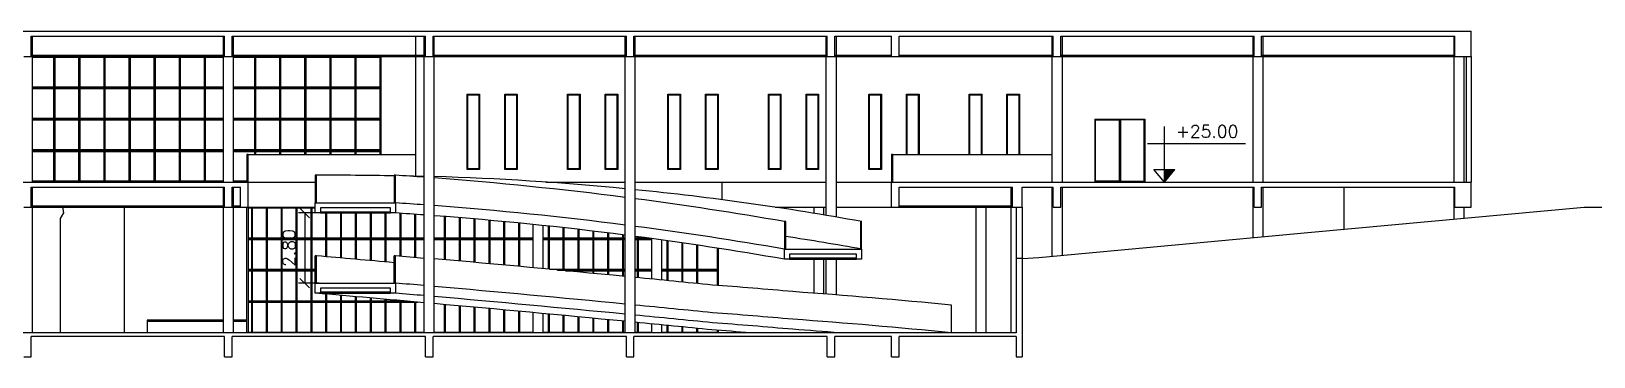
# Model space of a CAD drawing. Header units: millimetres. Extents: x 55520 to 96084, y -58491 to -49645.
# Drawn here: x 58649 to 58711.2, y -57350 to -57337 of the extents above; entities that cross this region are included whole.
import ezdxf
from ezdxf.enums import TextEntityAlignment as Align

# ---------------------------------------------------------------- set-up
doc = ezdxf.new("R2010")
doc.units = ezdxf.units.MM
doc.header["$PDMODE"] = 35
for name, color, linetype in [('05_Mobiliário', 1, 'Continuous'), ('Alvenaria Corte', 30, 'Continuous'), ('Alvenaria Vista', 40, 'Continuous'), ('ARQ-COTAS', 1, 'Continuous'), ('ARQ-SÍMBOLOS', 2, 'Continuous'), ('ARQ-TEXTO2', 2, 'Continuous'), ('Cinza', 9, 'Continuous'), ('Esquadrias', 241, 'Continuous'), ('Linha Fina', 100, 'Continuous'), ('Pilares', 181, 'Continuous')]:
    doc.layers.add(name, color=color, linetype=linetype)
doc.styles.add('ROMANS', font='romans.shx')
doc.styles.add('Romans_Anot', font='romans.shx')
doc.dimstyles.new('Escala 1-250', dxfattribs={"dimscale": 2.5, "dimtxt": 0.2, "dimasz": 0.15, "dimexe": 0.1, "dimexo": 0.2, "dimgap": 0.15, "dimtad": 1, "dimzin": 4, "dimdsep": 46, "dimtxsty": 'Romans_Anot', "dimblk": 'OBLIQUE', "dimcen": 0.25, "dimclrd": 256, "dimclre": 256, "dimclrt": 2, "dimadec": 0, "dimazin": 0, "dimtfac": 1, "dimtix": 1, "dimtmove": 2, "dimatfit": 3, "dimfxl": 1, "dimtfillclr": 256, "dimlwd": -1, "dimlwe": -1, "dimarcsym": 0})

# ---------------------------------------------------------------- blocks, each defined once
blk = doc.blocks.new('_Oblique')
at = {"color": 0, "linetype": 'ByBlock', "lineweight": -2}
blk.add_line((-0.5, -0.5), (0.5, 0.5), dxfattribs=at)
blk = doc.blocks.new('*D220')
at = {"layer": 'ARQ-COTAS', "transparency": 16777216}
for p, q in [((58660.483, -57344.241), (58659.662, -57344.241)), ((58659.912, -57344.241), (58659.912, -57347.031)), ((58660.483, -57347.031), (58659.662, -57347.031))]:
    blk.add_line(p, q, dxfattribs=at)
at = {"layer": 'Defpoints', "color": 0, "transparency": 16777216}
for p in [(58660.983, -57344.241), (58659.912, -57347.031), (58660.983, -57347.031)]:
    blk.add_point(p, dxfattribs=at)
at = {"layer": 'ARQ-COTAS', "transparency": 16777216, "xscale": 0.375, "yscale": 0.375, "zscale": 0.375}
for p, rotation in [((58659.912, -57344.241), 90), ((58659.912, -57347.031), 270)]:
    blk.add_blockref('_Oblique', p, dxfattribs=dict(at, rotation=rotation))
at = {"layer": 'ARQ-COTAS', "color": 2, "transparency": 16777216, "insert": (58659.287, -57345.636), "char_height": 0.5, "attachment_point": 5, "rotation": 90, "style": 'Romans_Anot'}
blk.add_mtext('2.80', dxfattribs=at)
blk = doc.blocks.new('Nível_Fachada')
at = {"layer": 'ARQ-SÍMBOLOS'}
h = blk.add_hatch(color=1, dxfattribs=at)
h.dxf.hatch_style = 1
h.paths.add_polyline_path([(0.167, 0.202), (0, 0.202), (0, 0)])
at = {"layer": 'ARQ-SÍMBOLOS', "color": 1}
for p, q in [((0, 0), (0, 0.884)), ((-0.271, 0.613), (1.29, 0.613)), ((-0.167, 0.202), (0.167, 0.202)), ((0, 0), (-0.167, 0.202)), ((0, 0), (0.167, 0.202))]:
    blk.add_line(p, q, dxfattribs=at)
at = {"layer": 'ARQ-TEXTO2', "style": 'ROMANS'}
blk.add_attdef('NIVEL-ACABADO', text='', height=0.2, dxfattribs=at).set_placement((0.182, 0.647), align=Align.BOTTOM_LEFT)

msp = doc.modelspace()

# ---------------------------------------------------------------- linework, layer by layer
at = {"layer": '05_Mobiliário'}
msp.add_line((58685.665, -57349.011), (58685.665, -57347.911), dxfattribs=at)
for centre, radius, start, end in [((58660.716, -57491.731), 148.991, 88.93879, 90.12721), ((58654.296, -57486.6), 144.154, 85.87256, 86.3294), ((58660.716, -57491.731), 148.991, 88.47846, 88.69809), ((58661.531, -57458.171), 115.435, 84.46151, 88.24208), ((58654.296, -57486.6), 144.154, 82.67651, 85.71315), ((58661.531, -57458.171), 115.435, 79.73906, 84.26201), ((58654.296, -57486.6), 144.154, 80.12508, 82.51619), ((58585.818, -58212.052), 869.307, 84.874801, 85.079259), ((58588.958, -58212.052), 869.307, 85.003395, 85.079259), ((58588.958, -58212.034), 869.307, 84.473884, 84.97693), ((58588.958, -58212.034), 869.307, 84.243363, 84.447397), ((58661.737, -57544.69), 198.104, 84.89712, 85.82713), ((58663.876, -57565.324), 218.502, 84.27688, 85.93704)]:
    msp.add_arc(centre, radius, start, end, dxfattribs=at)
at = {"layer": 'Alvenaria Corte'}
for p, q in [((58706.172, -57338.011), (58706.172, -57343.011)), ((58706.372, -57338.011), (58706.372, -57343.011)), ((58688.241, -57344.011), (58688.241, -57346.059)), ((58688.488, -57344.011), (58688.488, -57346.059))]:
    msp.add_line(p, q, dxfattribs=at)
at = {"layer": 'Alvenaria Vista'}
for p, q in [((58649.072, -57337.961), (58649.072, -57337.211)), ((58656.672, -57337.961), (58656.672, -57337.211)), ((58657.072, -57337.961), (58657.072, -57337.211)), ((58664.672, -57337.961), (58664.672, -57337.211)), ((58665.072, -57337.961), (58665.072, -57337.211)), ((58672.672, -57337.961), (58672.672, -57337.211)), ((58673.072, -57337.961), (58673.072, -57337.211)), ((58689.672, -57337.211), (58689.672, -57337.961)), ((58690.072, -57337.211), (58690.072, -57337.961)), ((58697.672, -57337.211), (58697.672, -57337.961)), ((58698.072, -57337.211), (58698.072, -57337.961)), ((58705.672, -57337.211), (58705.672, -57337.961)), ((58649.072, -57343.011), (58649.072, -57338.011)), ((58656.672, -57343.011), (58656.672, -57338.011)), ((58657.072, -57343.011), (58657.072, -57338.011)), ((58664.672, -57349.011), (58664.672, -57338.011)), ((58665.072, -57349.011), (58665.072, -57338.011)), ((58672.672, -57349.011), (58672.672, -57338.011)), ((58673.072, -57349.011), (58673.072, -57338.011)), ((58689.672, -57338.011), (58689.672, -57343.011)), ((58690.072, -57338.011), (58690.072, -57343.011)), ((58697.672, -57338.011), (58697.672, -57343.011)), ((58698.072, -57338.011), (58698.072, -57343.011)), ((58705.672, -57338.011), (58705.672, -57343.011)), ((58706.072, -57338.011), (58706.072, -57343.011)), ((58649.072, -57343.961), (58649.072, -57343.211)), ((58656.672, -57343.961), (58656.672, -57343.211)), ((58657.072, -57343.961), (58657.072, -57343.211)), ((58688.052, -57343.961), (58688.052, -57343.211)), ((58689.672, -57343.211), (58689.672, -57345.963)), ((58690.072, -57343.211), (58690.072, -57345.927)), ((58697.672, -57343.211), (58697.672, -57345.227)), ((58698.072, -57343.211), (58698.072, -57345.19)), ((58701.292, -57343.211), (58701.292, -57344.893)), ((58705.672, -57343.211), (58705.672, -57344.49)), ((58649.072, -57349.011), (58649.072, -57344.011)), ((58656.672, -57349.011), (58656.672, -57344.011)), ((58657.072, -57349.011), (58657.072, -57344.011)), ((58688.052, -57349.011), (58688.052, -57344.011)), ((58706.072, -57344.011), (58706.072, -57344.453))]:
    msp.add_line(p, q, dxfattribs=at)
at = {"layer": 'Alvenaria Vista', "color": 1}
for p, q in [((58664.333, -57337.961), (58664.333, -57337.211)), ((58680.672, -57337.211), (58680.672, -57337.961)), ((58681.072, -57337.211), (58681.072, -57337.961)), ((58662.938, -57338.011), (58662.938, -57341.911)), ((58664.333, -57342.785), (58664.333, -57338.011)), ((58680.672, -57338.011), (58680.672, -57344.333)), ((58681.072, -57338.011), (58681.072, -57344.401)), ((58691.377, -57340.511), (58691.377, -57343.011)), ((58691.377, -57340.511), (58693.377, -57340.511)), ((58693.377, -57340.511), (58693.377, -57343.011)), ((58657.655, -57341.911), (58664.333, -57341.911)), ((58683.332, -57341.911), (58689.672, -57341.911)), ((58657.655, -57343.011), (58660.335, -57343.011)), ((58669.511, -57343.011), (58672.672, -57343.011)), ((58673.072, -57343.011), (58680.672, -57343.011)), ((58676.524, -57343.011), (58676.524, -57343.693)), ((58681.072, -57343.011), (58683.282, -57343.011)), ((58652.742, -57349.011), (58652.742, -57344.011)), ((58657.655, -57344.011), (58660.335, -57344.011)), ((58678.648, -57344.011), (58680.672, -57344.011)), ((58681.072, -57344.011), (58683.282, -57344.011)), ((58680.672, -57346.081), (58680.672, -57347.469)), ((58681.072, -57346.081), (58681.072, -57347.5)), ((58653.639, -57348.511), (58653.639, -57349.011)), ((58656.672, -57348.511), (58653.639, -57348.511)), ((58657.593, -57348.511), (58657.072, -57348.511)), ((58656.672, -57348.561), (58653.639, -57348.561)), ((58657.593, -57348.561), (58657.072, -57348.561))]:
    msp.add_line(p, q, dxfattribs=at)
msp.add_lwpolyline([(58650.182, -57349.011), (58650.182, -57344.458), (58650.322, -57344.239), (58650.283, -57344.011)], dxfattribs=at)
at = {"layer": 'Alvenaria Vista'}
for centre, radius, start, end in [((58654.296, -57487.7), 144.154, 85.87256, 86.3294), ((58654.296, -57487.7), 144.154, 82.67651, 85.71315), ((58654.296, -57488.1), 144.154, 85.87256, 86.3294), ((58654.296, -57488.1), 144.154, 82.67651, 85.71315), ((58654.296, -57487.7), 144.154, 80.12508, 82.51619), ((58654.296, -57488.1), 144.154, 80.12508, 82.51619), ((58661.531, -57459.271), 115.435, 79.73906, 81.26136), ((58588.958, -58213.134), 869.307, 85.003395, 85.079259), ((58588.958, -58213.134), 869.307, 84.473884, 84.97693), ((58585.768, -58213.534), 869.307, 84.792295, 85.079259), ((58588.958, -58213.534), 869.307, 85.003395, 85.079259), ((58588.958, -58213.534), 869.307, 84.473884, 84.97693), ((58588.932, -58213.816), 869.307, 84.47218, 84.975227), ((58588.958, -58213.134), 869.307, 84.243363, 84.447397), ((58588.958, -58213.534), 869.307, 84.243363, 84.447397), ((58661.737, -57545.79), 198.104, 84.89712, 85.82713), ((58663.876, -57566.424), 218.502, 84.27688, 85.93704), ((58588.931, -58213.816), 869.307, 84.243363, 84.445588), ((58661.71, -57546.472), 198.104, 85.38305, 85.82713), ((58661.737, -57546.19), 198.104, 84.89712, 85.82713), ((58663.876, -57566.824), 218.502, 85.44825, 85.93704)]:
    msp.add_arc(centre, radius, start, end, dxfattribs=at)
at = {"layer": 'ARQ-COTAS'}
for p, q in [((58676.374, -57345.646), (58676.374, -57347.128)), ((58676.374, -57348.912), (58676.374, -57349.011))]:
    msp.add_line(p, q, dxfattribs=at)
for points in [[(58666.377, -57339.511), (58666.877, -57339.511), (58666.877, -57342.511), (58666.377, -57342.511)], [(58667.877, -57339.511), (58668.377, -57339.511), (58668.377, -57342.511), (58667.877, -57342.511)], [(58670.377, -57339.511), (58670.877, -57339.511), (58670.877, -57342.511), (58670.377, -57342.511)], [(58671.877, -57339.511), (58672.377, -57339.511), (58672.377, -57342.511), (58671.877, -57342.511)], [(58674.377, -57339.511), (58674.877, -57339.511), (58674.877, -57342.511), (58674.377, -57342.511)], [(58675.877, -57339.511), (58676.377, -57339.511), (58676.377, -57342.511), (58675.877, -57342.511)], [(58678.377, -57339.511), (58678.877, -57339.511), (58678.877, -57342.511), (58678.377, -57342.511)], [(58679.877, -57339.511), (58680.377, -57339.511), (58680.377, -57342.511), (58679.877, -57342.511)], [(58682.377, -57339.511), (58682.877, -57339.511), (58682.877, -57342.511), (58682.377, -57342.511)]]:
    msp.add_lwpolyline(points, close=True, dxfattribs=at)
for points in [[(58683.877, -57341.911), (58683.877, -57339.511), (58684.377, -57339.511), (58684.377, -57341.911)], [(58686.377, -57341.911), (58686.377, -57339.511), (58686.877, -57339.511), (58686.877, -57341.911)], [(58687.877, -57341.911), (58687.877, -57339.511), (58688.377, -57339.511), (58688.377, -57341.911)]]:
    msp.add_lwpolyline(points, dxfattribs=at)
at = {"layer": 'Cinza'}
for p, q in [((58692.377, -57340.511), (58692.377, -57343.011)), ((58657.655, -57344.041), (58657.804, -57344.041)), ((58657.804, -57345.231), (58657.804, -57344.041)), ((58657.821, -57349.011), (58657.821, -57344.011)), ((58657.839, -57345.231), (58657.839, -57344.041)), ((58657.839, -57344.041), (58658.395, -57344.041)), ((58658.395, -57345.231), (58658.395, -57344.041)), ((58658.412, -57349.011), (58658.412, -57344.011)), ((58658.43, -57344.041), (58658.985, -57344.041)), ((58658.43, -57345.231), (58658.43, -57344.041)), ((58658.985, -57345.231), (58658.985, -57344.041)), ((58659.003, -57349.011), (58659.003, -57344.011)), ((58659.021, -57344.041), (58659.576, -57344.041)), ((58659.021, -57345.231), (58659.021, -57344.041)), ((58659.576, -57345.231), (58659.576, -57344.041)), ((58659.594, -57349.011), (58659.594, -57344.011)), ((58659.612, -57344.041), (58660.167, -57344.041)), ((58659.612, -57345.231), (58659.612, -57344.041)), ((58660.167, -57345.231), (58660.167, -57344.041)), ((58660.185, -57349.011), (58660.185, -57344.011)), ((58660.203, -57344.041), (58660.335, -57344.041)), ((58660.203, -57345.231), (58660.203, -57344.041)), ((58660.758, -57345.231), (58660.758, -57344.241)), ((58660.776, -57345.983), (58660.776, -57344.241)), ((58660.793, -57345.231), (58660.793, -57344.241)), ((58661.349, -57345.231), (58661.349, -57344.241)), ((58661.367, -57346.035), (58661.367, -57344.241)), ((58661.384, -57345.231), (58661.384, -57344.241)), ((58661.94, -57345.231), (58661.94, -57344.241)), ((58661.958, -57346.086), (58661.958, -57344.241)), ((58661.975, -57345.231), (58661.975, -57344.241)), ((58662.531, -57345.231), (58662.531, -57344.241)), ((58662.548, -57346.139), (58662.548, -57344.241)), ((58662.566, -57345.231), (58662.566, -57344.241)), ((58663.122, -57345.231), (58663.122, -57344.241)), ((58663.139, -57346.191), (58663.139, -57344.241)), ((58663.157, -57345.231), (58663.157, -57344.241)), ((58663.712, -57345.231), (58663.712, -57344.253)), ((58663.73, -57345.967), (58663.73, -57344.255)), ((58663.748, -57345.231), (58663.748, -57344.256)), ((58664.303, -57345.231), (58664.303, -57344.293)), ((58664.321, -57346.018), (58664.321, -57344.295)), ((58664.339, -57345.231), (58664.339, -57344.296)), ((58665.485, -57345.231), (58665.485, -57344.38)), ((58665.503, -57346.104), (58665.503, -57344.382)), ((58665.521, -57345.231), (58665.521, -57344.383)), ((58666.076, -57345.231), (58666.076, -57344.428)), ((58666.094, -57346.156), (58666.094, -57344.429)), ((58666.111, -57345.231), (58666.111, -57344.431)), ((58666.667, -57345.231), (58666.667, -57344.477)), ((58666.685, -57346.209), (58666.685, -57344.479)), ((58666.702, -57345.231), (58666.702, -57344.48)), ((58667.258, -57345.231), (58667.258, -57344.529)), ((58667.275, -57346.262), (58667.275, -57344.531)), ((58667.293, -57345.231), (58667.293, -57344.533)), ((58667.849, -57345.231), (58667.849, -57344.584)), ((58667.866, -57346.316), (58667.866, -57344.586)), ((58667.884, -57345.231), (58667.884, -57344.587)), ((58668.439, -57345.231), (58668.439, -57344.641)), ((58668.457, -57346.37), (58668.457, -57344.643)), ((58668.475, -57345.231), (58668.475, -57344.645)), ((58669.621, -57345.231), (58669.621, -57344.762)), ((58669.639, -57346.479), (58669.639, -57344.764)), ((58669.657, -57345.231), (58669.657, -57344.766)), ((58657.655, -57345.231), (58657.804, -57345.231)), ((58657.655, -57345.261), (58664.672, -57345.261)), ((58657.655, -57345.291), (58657.804, -57345.291)), ((58657.804, -57346.481), (58657.804, -57345.291)), ((58657.839, -57345.231), (58658.395, -57345.231)), ((58657.839, -57346.481), (58657.839, -57345.291)), ((58657.839, -57345.291), (58658.395, -57345.291)), ((58658.395, -57346.481), (58658.395, -57345.291)), ((58658.43, -57345.231), (58658.985, -57345.231)), ((58658.43, -57345.291), (58658.985, -57345.291)), ((58658.43, -57346.481), (58658.43, -57345.291)), ((58658.985, -57346.481), (58658.985, -57345.291)), ((58659.021, -57345.231), (58659.576, -57345.231)), ((58659.021, -57345.291), (58659.576, -57345.291)), ((58659.021, -57346.481), (58659.021, -57345.291)), ((58659.576, -57346.481), (58659.576, -57345.291)), ((58659.612, -57345.231), (58660.167, -57345.231)), ((58659.612, -57345.291), (58660.167, -57345.291)), ((58659.612, -57346.481), (58659.612, -57345.291)), ((58660.167, -57346.481), (58660.167, -57345.291)), ((58660.203, -57345.231), (58660.758, -57345.231)), ((58660.203, -57345.291), (58660.758, -57345.291)), ((58660.203, -57346.481), (58660.203, -57345.291)), ((58660.758, -57345.982), (58660.758, -57345.291)), ((58660.793, -57345.231), (58661.349, -57345.231)), ((58660.793, -57345.985), (58660.793, -57345.291)), ((58660.793, -57345.291), (58661.349, -57345.291)), ((58661.349, -57346.033), (58661.349, -57345.291)), ((58661.384, -57345.231), (58661.94, -57345.231)), ((58661.384, -57346.036), (58661.384, -57345.291)), ((58661.384, -57345.291), (58661.94, -57345.291)), ((58661.94, -57346.085), (58661.94, -57345.291)), ((58661.975, -57345.231), (58662.531, -57345.231)), ((58661.975, -57346.088), (58661.975, -57345.291)), ((58661.975, -57345.291), (58662.531, -57345.291)), ((58662.531, -57346.137), (58662.531, -57345.291)), ((58662.566, -57345.231), (58663.122, -57345.231)), ((58662.566, -57346.14), (58662.566, -57345.291)), ((58662.566, -57345.291), (58663.122, -57345.291)), ((58663.122, -57346.189), (58663.122, -57345.291)), ((58663.157, -57345.231), (58663.712, -57345.231)), ((58663.157, -57346.193), (58663.157, -57345.291)), ((58663.157, -57345.291), (58663.712, -57345.291)), ((58663.712, -57345.966), (58663.712, -57345.291)), ((58663.748, -57345.231), (58664.303, -57345.231)), ((58663.748, -57345.969), (58663.748, -57345.291)), ((58663.748, -57345.291), (58664.303, -57345.291)), ((58664.303, -57346.017), (58664.303, -57345.291)), ((58664.339, -57345.231), (58664.672, -57345.231)), ((58664.339, -57346.02), (58664.339, -57345.291)), ((58664.339, -57345.291), (58664.672, -57345.291)), ((58665.072, -57345.231), (58665.485, -57345.231)), ((58665.072, -57345.261), (58669.015, -57345.261)), ((58665.072, -57345.291), (58665.485, -57345.291)), ((58665.485, -57346.102), (58665.485, -57345.291)), ((58665.521, -57345.231), (58666.076, -57345.231)), ((58665.521, -57346.105), (58665.521, -57345.291)), ((58665.521, -57345.291), (58666.076, -57345.291)), ((58666.076, -57346.155), (58666.076, -57345.291)), ((58666.111, -57345.231), (58666.667, -57345.231)), ((58666.111, -57346.158), (58666.111, -57345.291)), ((58666.111, -57345.291), (58666.667, -57345.291)), ((58666.667, -57346.208), (58666.667, -57345.291)), ((58666.702, -57345.231), (58667.258, -57345.231)), ((58666.702, -57346.211), (58666.702, -57345.291)), ((58666.702, -57345.291), (58667.258, -57345.291)), ((58667.258, -57346.261), (58667.258, -57345.291)), ((58667.293, -57345.231), (58667.849, -57345.231)), ((58667.293, -57346.264), (58667.293, -57345.291)), ((58667.293, -57345.291), (58667.849, -57345.291)), ((58667.849, -57346.314), (58667.849, -57345.291)), ((58667.884, -57345.231), (58668.439, -57345.231)), ((58667.884, -57346.318), (58667.884, -57345.291)), ((58667.884, -57345.291), (58668.439, -57345.291)), ((58668.439, -57346.368), (58668.439, -57345.291)), ((58668.475, -57345.231), (58669.015, -57345.231)), ((58668.475, -57346.372), (58668.475, -57345.291)), ((58668.475, -57345.291), (58669.015, -57345.291)), ((58669.413, -57345.231), (58669.621, -57345.231)), ((58669.413, -57345.261), (58672.672, -57345.261)), ((58669.413, -57345.291), (58669.621, -57345.291)), ((58669.621, -57346.478), (58669.621, -57345.291)), ((58669.657, -57345.231), (58670.212, -57345.231)), ((58669.657, -57346.481), (58669.657, -57345.291)), ((58669.657, -57345.291), (58670.212, -57345.291)), ((58670.212, -57345.231), (58670.212, -57344.827)), ((58670.212, -57346.481), (58670.212, -57345.291)), ((58670.23, -57346.535), (58670.23, -57344.829)), ((58670.248, -57345.231), (58670.248, -57344.831)), ((58670.248, -57345.231), (58670.803, -57345.231)), ((58670.248, -57346.481), (58670.248, -57345.291)), ((58670.248, -57345.291), (58670.803, -57345.291)), ((58670.803, -57345.231), (58670.803, -57344.894)), ((58670.803, -57346.481), (58670.803, -57345.291)), ((58670.821, -57346.59), (58670.821, -57344.896)), ((58670.838, -57345.231), (58670.838, -57344.898)), ((58670.838, -57345.231), (58671.394, -57345.231)), ((58670.838, -57345.291), (58671.394, -57345.291)), ((58670.838, -57346.481), (58670.838, -57345.291)), ((58671.394, -57345.231), (58671.394, -57344.963)), ((58671.394, -57346.481), (58671.394, -57345.291)), ((58671.412, -57346.646), (58671.412, -57344.965)), ((58671.429, -57345.231), (58671.429, -57344.967)), ((58671.429, -57345.231), (58671.985, -57345.231)), ((58671.429, -57345.291), (58671.985, -57345.291)), ((58671.429, -57346.481), (58671.429, -57345.291)), ((58671.985, -57345.231), (58671.985, -57345.035)), ((58671.985, -57346.481), (58671.985, -57345.291)), ((58672.002, -57346.703), (58672.002, -57345.037)), ((58672.02, -57345.231), (58672.02, -57345.039)), ((58672.02, -57345.231), (58672.576, -57345.231)), ((58672.02, -57345.291), (58672.576, -57345.291)), ((58672.02, -57346.481), (58672.02, -57345.291)), ((58672.576, -57345.231), (58672.576, -57345.109)), ((58672.576, -57346.481), (58672.576, -57345.291)), ((58672.593, -57346.76), (58672.593, -57345.112)), ((58672.611, -57345.231), (58672.611, -57345.114)), ((58672.611, -57345.231), (58672.672, -57345.231)), ((58672.611, -57345.291), (58672.672, -57345.291)), ((58672.611, -57346.481), (58672.611, -57345.291)), ((58673.072, -57345.231), (58673.167, -57345.231)), ((58673.072, -57345.261), (58673.728, -57345.261)), ((58673.072, -57345.291), (58673.167, -57345.291)), ((58673.167, -57345.231), (58673.167, -57345.186)), ((58673.167, -57346.481), (58673.167, -57345.291)), ((58673.184, -57346.817), (58673.184, -57345.188)), ((58673.202, -57345.231), (58673.202, -57345.191)), ((58673.202, -57345.231), (58673.506, -57345.231)), ((58673.202, -57345.291), (58673.742, -57345.291)), ((58673.202, -57346.481), (58673.202, -57345.291)), ((58674.348, -57346.481), (58674.348, -57345.347)), ((58674.366, -57346.933), (58674.366, -57345.35)), ((58674.384, -57346.481), (58674.384, -57345.352)), ((58674.939, -57346.481), (58674.939, -57345.431)), ((58674.957, -57346.992), (58674.957, -57345.434)), ((58674.975, -57346.481), (58674.975, -57345.436)), ((58675.53, -57346.481), (58675.53, -57345.518)), ((58675.548, -57347.051), (58675.548, -57345.521)), ((58675.565, -57346.481), (58675.565, -57345.523)), ((58676.356, -57346.481), (58676.356, -57345.644)), ((58657.655, -57346.481), (58657.804, -57346.481)), ((58657.655, -57346.511), (58660.335, -57346.511)), ((58657.655, -57346.541), (58657.804, -57346.541)), ((58657.804, -57347.731), (58657.804, -57346.541)), ((58657.839, -57346.481), (58658.395, -57346.481)), ((58657.839, -57347.731), (58657.839, -57346.541)), ((58657.839, -57346.541), (58658.395, -57346.541)), ((58658.395, -57347.731), (58658.395, -57346.541)), ((58658.43, -57346.481), (58658.985, -57346.481)), ((58658.43, -57346.541), (58658.985, -57346.541)), ((58658.43, -57347.731), (58658.43, -57346.541)), ((58658.985, -57347.731), (58658.985, -57346.541)), ((58659.021, -57346.481), (58659.576, -57346.481)), ((58659.021, -57346.541), (58659.576, -57346.541)), ((58659.021, -57347.731), (58659.021, -57346.541)), ((58659.576, -57347.731), (58659.576, -57346.541)), ((58659.612, -57346.481), (58660.167, -57346.481)), ((58659.612, -57346.541), (58660.167, -57346.541)), ((58659.612, -57347.731), (58659.612, -57346.541)), ((58660.167, -57347.731), (58660.167, -57346.541)), ((58660.203, -57346.481), (58660.335, -57346.481)), ((58660.203, -57346.541), (58660.335, -57346.541)), ((58660.203, -57347.731), (58660.203, -57346.541)), ((58669.659, -57346.481), (58670.212, -57346.481)), ((58669.98, -57346.511), (58672.672, -57346.511)), ((58670.248, -57346.481), (58670.803, -57346.481)), ((58670.3, -57346.541), (58670.803, -57346.541)), ((58670.803, -57346.589), (58670.803, -57346.541)), ((58670.838, -57346.481), (58671.394, -57346.481)), ((58670.838, -57346.592), (58670.838, -57346.541)), ((58670.838, -57346.541), (58671.394, -57346.541)), ((58671.394, -57346.645), (58671.394, -57346.541)), ((58671.429, -57346.481), (58671.985, -57346.481)), ((58671.429, -57346.648), (58671.429, -57346.541)), ((58671.429, -57346.541), (58671.985, -57346.541)), ((58671.985, -57346.701), (58671.985, -57346.541)), ((58672.02, -57346.481), (58672.576, -57346.481)), ((58672.02, -57346.705), (58672.02, -57346.541)), ((58672.02, -57346.541), (58672.576, -57346.541)), ((58672.576, -57346.758), (58672.576, -57346.541)), ((58672.611, -57346.481), (58672.672, -57346.481)), ((58672.611, -57346.762), (58672.611, -57346.541)), ((58672.611, -57346.541), (58672.672, -57346.541)), ((58673.072, -57346.481), (58673.167, -57346.481)), ((58673.072, -57346.511), (58673.742, -57346.511)), ((58673.072, -57346.541), (58673.167, -57346.541)), ((58673.167, -57346.816), (58673.167, -57346.541)), ((58673.202, -57346.481), (58673.742, -57346.481)), ((58673.202, -57346.819), (58673.202, -57346.541)), ((58673.202, -57346.541), (58673.742, -57346.541)), ((58674.14, -57346.481), (58674.348, -57346.481)), ((58674.14, -57346.511), (58676.374, -57346.511)), ((58674.14, -57346.541), (58674.348, -57346.541)), ((58674.348, -57346.931), (58674.348, -57346.541)), ((58674.384, -57346.481), (58674.939, -57346.481)), ((58674.384, -57346.935), (58674.384, -57346.541)), ((58674.384, -57346.541), (58674.939, -57346.541)), ((58674.939, -57346.99), (58674.939, -57346.541)), ((58674.975, -57346.481), (58675.53, -57346.481)), ((58674.975, -57346.993), (58674.975, -57346.541)), ((58674.975, -57346.541), (58675.53, -57346.541)), ((58675.53, -57347.049), (58675.53, -57346.541)), ((58675.565, -57346.481), (58676.356, -57346.481)), ((58675.565, -57347.052), (58675.565, -57346.541)), ((58675.565, -57346.541), (58676.356, -57346.541)), ((58676.356, -57347.126), (58676.356, -57346.541)), ((58657.655, -57347.731), (58657.804, -57347.731)), ((58657.655, -57347.761), (58664.073, -57347.761)), ((58657.655, -57347.791), (58657.804, -57347.791)), ((58657.804, -57348.981), (58657.804, -57347.791)), ((58657.839, -57347.731), (58658.395, -57347.731)), ((58657.839, -57348.981), (58657.839, -57347.791)), ((58657.839, -57347.791), (58658.395, -57347.791)), ((58658.395, -57348.981), (58658.395, -57347.791)), ((58658.43, -57347.731), (58658.985, -57347.731)), ((58658.43, -57348.981), (58658.43, -57347.791)), ((58658.43, -57347.791), (58658.985, -57347.791)), ((58658.985, -57348.981), (58658.985, -57347.791)), ((58659.021, -57347.731), (58659.576, -57347.731)), ((58659.021, -57348.981), (58659.021, -57347.791)), ((58659.021, -57347.791), (58659.576, -57347.791)), ((58659.576, -57348.981), (58659.576, -57347.791)), ((58659.612, -57347.731), (58660.167, -57347.731)), ((58659.612, -57348.981), (58659.612, -57347.791)), ((58659.612, -57347.791), (58660.167, -57347.791)), ((58660.167, -57348.981), (58660.167, -57347.791)), ((58660.203, -57347.731), (58660.758, -57347.731)), ((58660.203, -57348.981), (58660.203, -57347.791)), ((58660.203, -57347.791), (58660.758, -57347.791)), ((58660.758, -57347.731), (58660.758, -57347.468)), ((58660.758, -57348.981), (58660.758, -57347.791)), ((58660.776, -57349.011), (58660.776, -57347.469)), ((58660.793, -57347.731), (58660.793, -57347.471)), ((58660.793, -57347.731), (58661.349, -57347.731)), ((58660.793, -57348.981), (58660.793, -57347.791)), ((58660.793, -57347.791), (58661.349, -57347.791)), ((58661.349, -57347.731), (58661.349, -57347.519)), ((58661.349, -57348.981), (58661.349, -57347.791)), ((58661.367, -57349.011), (58661.367, -57347.521)), ((58661.384, -57347.731), (58661.384, -57347.522)), ((58661.384, -57347.731), (58661.94, -57347.731)), ((58661.384, -57348.981), (58661.384, -57347.791)), ((58661.384, -57347.791), (58661.94, -57347.791)), ((58661.94, -57347.731), (58661.94, -57347.571)), ((58661.94, -57348.981), (58661.94, -57347.791)), ((58661.958, -57349.011), (58661.958, -57347.573)), ((58661.975, -57347.731), (58661.975, -57347.574)), ((58661.975, -57347.731), (58662.531, -57347.731)), ((58661.975, -57348.981), (58661.975, -57347.791)), ((58661.975, -57347.791), (58662.531, -57347.791)), ((58662.531, -57347.731), (58662.531, -57347.623)), ((58662.531, -57348.981), (58662.531, -57347.791)), ((58662.548, -57349.011), (58662.548, -57347.625)), ((58662.566, -57347.731), (58662.566, -57347.626)), ((58662.566, -57347.731), (58663.122, -57347.731)), ((58662.566, -57348.981), (58662.566, -57347.791)), ((58662.566, -57347.791), (58663.122, -57347.791)), ((58663.122, -57347.731), (58663.122, -57347.676)), ((58663.122, -57348.981), (58663.122, -57347.791)), ((58663.139, -57349.011), (58663.139, -57347.677)), ((58663.157, -57347.731), (58663.157, -57347.679)), ((58663.157, -57347.731), (58663.712, -57347.731)), ((58663.157, -57348.981), (58663.157, -57347.791)), ((58663.157, -57347.791), (58663.712, -57347.791)), ((58663.712, -57347.731), (58663.712, -57347.729)), ((58663.712, -57348.981), (58663.712, -57347.791)), ((58663.73, -57349.011), (58663.73, -57347.73)), ((58663.748, -57348.981), (58663.748, -57347.791)), ((58663.748, -57347.791), (58664.303, -57347.791)), ((58664.303, -57348.981), (58664.303, -57347.791)), ((58664.321, -57349.011), (58664.321, -57347.784)), ((58664.339, -57348.981), (58664.339, -57347.791)), ((58664.339, -57347.791), (58664.404, -57347.791)), ((58665.485, -57348.981), (58665.485, -57347.887)), ((58665.503, -57349.011), (58665.503, -57347.889)), ((58665.521, -57348.981), (58665.521, -57347.89)), ((58666.076, -57348.981), (58666.076, -57347.939)), ((58666.094, -57349.011), (58666.094, -57347.941)), ((58666.111, -57348.981), (58666.111, -57347.943)), ((58666.667, -57348.981), (58666.667, -57347.992)), ((58666.685, -57349.011), (58666.685, -57347.994)), ((58666.702, -57348.981), (58666.702, -57347.996)), ((58667.258, -57348.981), (58667.258, -57348.046)), ((58667.275, -57349.011), (58667.275, -57348.047)), ((58667.293, -57348.981), (58667.293, -57348.049)), ((58667.849, -57348.981), (58667.849, -57348.099)), ((58667.866, -57349.011), (58667.866, -57348.101)), ((58667.884, -57348.981), (58667.884, -57348.102)), ((58668.439, -57348.981), (58668.439, -57348.153)), ((58668.457, -57349.011), (58668.457, -57348.155)), ((58668.475, -57348.981), (58668.475, -57348.157)), ((58669.621, -57348.981), (58669.621, -57348.263)), ((58669.639, -57349.011), (58669.639, -57348.264)), ((58669.657, -57348.981), (58669.657, -57348.266)), ((58670.212, -57348.981), (58670.212, -57348.318)), ((58670.23, -57349.011), (58670.23, -57348.32)), ((58670.248, -57348.981), (58670.248, -57348.321)), ((58670.803, -57348.981), (58670.803, -57348.374)), ((58670.821, -57349.011), (58670.821, -57348.375)), ((58670.838, -57348.981), (58670.838, -57348.377)), ((58671.394, -57348.981), (58671.394, -57348.43)), ((58671.412, -57349.011), (58671.412, -57348.431)), ((58671.429, -57348.981), (58671.429, -57348.433)), ((58671.985, -57348.981), (58671.985, -57348.486)), ((58672.002, -57349.011), (58672.002, -57348.488)), ((58672.02, -57348.981), (58672.02, -57348.49)), ((58657.655, -57348.981), (58657.804, -57348.981)), ((58657.839, -57348.981), (58658.395, -57348.981)), ((58658.43, -57348.981), (58658.985, -57348.981)), ((58659.021, -57348.981), (58659.576, -57348.981)), ((58659.612, -57348.981), (58660.167, -57348.981)), ((58660.203, -57348.981), (58660.758, -57348.981)), ((58660.793, -57348.981), (58661.349, -57348.981)), ((58661.384, -57348.981), (58661.94, -57348.981)), ((58661.975, -57348.981), (58662.531, -57348.981)), ((58662.566, -57348.981), (58663.122, -57348.981)), ((58663.157, -57348.981), (58663.712, -57348.981)), ((58663.748, -57348.981), (58664.303, -57348.981)), ((58664.339, -57348.981), (58664.672, -57348.981)), ((58665.072, -57348.981), (58665.485, -57348.981)), ((58665.521, -57348.981), (58666.076, -57348.981)), ((58666.111, -57348.981), (58666.667, -57348.981)), ((58666.702, -57348.981), (58667.258, -57348.981)), ((58667.293, -57348.981), (58667.849, -57348.981)), ((58667.884, -57348.981), (58668.439, -57348.981)), ((58668.475, -57348.981), (58669.015, -57348.981)), ((58669.413, -57348.981), (58669.621, -57348.981)), ((58669.657, -57348.981), (58670.212, -57348.981)), ((58670.248, -57348.981), (58670.803, -57348.981)), ((58670.838, -57348.981), (58671.394, -57348.981)), ((58671.429, -57348.981), (58671.985, -57348.981)), ((58672.02, -57348.981), (58672.576, -57348.981)), ((58672.576, -57348.981), (58672.576, -57348.543)), ((58672.593, -57349.011), (58672.593, -57348.545)), ((58672.611, -57348.981), (58672.611, -57348.547)), ((58672.611, -57348.981), (58672.672, -57348.981)), ((58673.072, -57348.981), (58673.167, -57348.981)), ((58673.167, -57348.981), (58673.167, -57348.6)), ((58673.184, -57349.011), (58673.184, -57348.602)), ((58673.202, -57348.981), (58673.202, -57348.604)), ((58673.202, -57348.981), (58673.742, -57348.981)), ((58674.14, -57348.981), (58674.348, -57348.981)), ((58674.348, -57348.981), (58674.348, -57348.716)), ((58674.366, -57349.011), (58674.366, -57348.718)), ((58674.384, -57348.981), (58674.384, -57348.72)), ((58674.384, -57348.981), (58674.939, -57348.981)), ((58674.939, -57348.981), (58674.939, -57348.775)), ((58674.957, -57349.011), (58674.957, -57348.777)), ((58674.975, -57348.981), (58674.975, -57348.778)), ((58674.975, -57348.981), (58675.53, -57348.981)), ((58675.53, -57348.981), (58675.53, -57348.834)), ((58675.548, -57349.011), (58675.548, -57348.836)), ((58675.565, -57348.981), (58675.565, -57348.837)), ((58675.565, -57348.981), (58676.356, -57348.981)), ((58676.356, -57348.981), (58676.356, -57348.911))]:
    msp.add_line(p, q, dxfattribs=at)
for points in [[(58649.072, -57338.011), (58649.938, -57338.011), (58649.938, -57339.261), (58649.072, -57339.261)], [(58649.072, -57338.041), (58649.908, -57338.041), (58649.908, -57339.231), (58649.072, -57339.231)], [(58656.672, -57339.261), (58655.938, -57339.261), (58655.938, -57338.011), (58656.672, -57338.011)], [(58656.672, -57339.231), (58655.968, -57339.231), (58655.968, -57338.041), (58656.672, -57338.041)], [(58657.072, -57338.011), (58657.938, -57338.011), (58657.938, -57339.261), (58657.072, -57339.261)], [(58657.072, -57338.041), (58657.908, -57338.041), (58657.908, -57339.231), (58657.072, -57339.231)], [(58649.072, -57339.261), (58649.938, -57339.261), (58649.938, -57340.511), (58649.072, -57340.511)], [(58649.072, -57339.291), (58649.908, -57339.291), (58649.908, -57340.481), (58649.072, -57340.481)], [(58656.672, -57340.511), (58655.938, -57340.511), (58655.938, -57339.261), (58656.672, -57339.261)], [(58656.672, -57340.481), (58655.968, -57340.481), (58655.968, -57339.291), (58656.672, -57339.291)], [(58657.072, -57339.261), (58657.938, -57339.261), (58657.938, -57340.511), (58657.072, -57340.511)], [(58657.072, -57339.291), (58657.908, -57339.291), (58657.908, -57340.481), (58657.072, -57340.481)], [(58683.907, -57341.911), (58683.907, -57339.541), (58684.347, -57339.541), (58684.347, -57341.911)], [(58686.407, -57341.911), (58686.407, -57339.541), (58686.847, -57339.541), (58686.847, -57341.911)], [(58687.907, -57341.911), (58687.907, -57339.541), (58688.347, -57339.541), (58688.347, -57341.911)], [(58649.072, -57340.511), (58649.938, -57340.511), (58649.938, -57341.761), (58649.072, -57341.761)], [(58649.072, -57340.541), (58649.908, -57340.541), (58649.908, -57341.731), (58649.072, -57341.731)], [(58656.672, -57341.761), (58655.938, -57341.761), (58655.938, -57340.511), (58656.672, -57340.511)], [(58656.672, -57341.731), (58655.968, -57341.731), (58655.968, -57340.541), (58656.672, -57340.541)], [(58657.072, -57340.511), (58657.938, -57340.511), (58657.938, -57341.761), (58657.072, -57341.761)], [(58657.072, -57340.541), (58657.908, -57340.541), (58657.908, -57341.731), (58657.072, -57341.731)], [(58649.072, -57341.761), (58649.938, -57341.761), (58649.938, -57343.011), (58649.072, -57343.011)], [(58649.072, -57341.791), (58649.908, -57341.791), (58649.908, -57342.981), (58649.072, -57342.981)], [(58656.672, -57343.011), (58655.938, -57343.011), (58655.938, -57341.761), (58656.672, -57341.761)], [(58656.672, -57342.981), (58655.968, -57342.981), (58655.968, -57341.791), (58656.672, -57341.791)], [(58657.072, -57341.761), (58657.938, -57341.761), (58657.938, -57341.911)], [(58657.072, -57341.791), (58657.908, -57341.791), (58657.908, -57341.911)], [(58657.938, -57341.911), (58657.938, -57341.761), (58658.938, -57341.761), (58658.938, -57341.911)], [(58657.968, -57341.911), (58657.968, -57341.791), (58658.908, -57341.791), (58658.908, -57341.911)], [(58658.938, -57341.911), (58658.938, -57341.761), (58659.938, -57341.761), (58659.938, -57341.911)], [(58658.968, -57341.911), (58658.968, -57341.791), (58659.908, -57341.791), (58659.908, -57341.911)], [(58659.938, -57341.911), (58659.938, -57341.761), (58660.938, -57341.761), (58660.938, -57341.911)], [(58659.968, -57341.911), (58659.968, -57341.791), (58660.908, -57341.791), (58660.908, -57341.911)], [(58660.938, -57341.911), (58660.938, -57341.761), (58661.938, -57341.761), (58661.938, -57341.911)], [(58660.968, -57341.911), (58660.968, -57341.791), (58661.908, -57341.791), (58661.908, -57341.911)], [(58661.938, -57341.911), (58661.938, -57341.761), (58662.938, -57341.761), (58662.938, -57341.911)], [(58661.968, -57341.911), (58661.968, -57341.791), (58662.908, -57341.791), (58662.908, -57341.911)], [(58657.605, -57342.981), (58657.072, -57342.981)], [(58657.605, -57343.011), (58657.072, -57343.011)]]:
    msp.add_lwpolyline(points, dxfattribs=at)
for points in [[(58650.938, -57338.011), (58650.938, -57339.261), (58649.938, -57339.261), (58649.938, -57338.011)], [(58650.908, -57338.041), (58650.908, -57339.231), (58649.968, -57339.231), (58649.968, -57338.041)], [(58651.938, -57338.011), (58651.938, -57339.261), (58650.938, -57339.261), (58650.938, -57338.011)], [(58651.908, -57338.041), (58651.908, -57339.231), (58650.968, -57339.231), (58650.968, -57338.041)], [(58652.938, -57338.011), (58652.938, -57339.261), (58651.938, -57339.261), (58651.938, -57338.011)], [(58652.908, -57338.041), (58652.908, -57339.231), (58651.968, -57339.231), (58651.968, -57338.041)], [(58653.938, -57338.011), (58653.938, -57339.261), (58652.938, -57339.261), (58652.938, -57338.011)], [(58653.908, -57338.041), (58653.908, -57339.231), (58652.968, -57339.231), (58652.968, -57338.041)], [(58654.938, -57338.011), (58654.938, -57339.261), (58653.938, -57339.261), (58653.938, -57338.011)], [(58654.908, -57338.041), (58654.908, -57339.231), (58653.968, -57339.231), (58653.968, -57338.041)], [(58655.938, -57338.011), (58655.938, -57339.261), (58654.938, -57339.261), (58654.938, -57338.011)], [(58655.908, -57338.041), (58655.908, -57339.231), (58654.968, -57339.231), (58654.968, -57338.041)], [(58658.938, -57338.011), (58658.938, -57339.261), (58657.938, -57339.261), (58657.938, -57338.011)], [(58658.908, -57338.041), (58658.908, -57339.231), (58657.968, -57339.231), (58657.968, -57338.041)], [(58659.938, -57338.011), (58659.938, -57339.261), (58658.938, -57339.261), (58658.938, -57338.011)], [(58659.908, -57338.041), (58659.908, -57339.231), (58658.968, -57339.231), (58658.968, -57338.041)], [(58660.938, -57338.011), (58660.938, -57339.261), (58659.938, -57339.261), (58659.938, -57338.011)], [(58660.908, -57338.041), (58660.908, -57339.231), (58659.968, -57339.231), (58659.968, -57338.041)], [(58661.938, -57338.011), (58661.938, -57339.261), (58660.938, -57339.261), (58660.938, -57338.011)], [(58661.908, -57338.041), (58661.908, -57339.231), (58660.968, -57339.231), (58660.968, -57338.041)], [(58662.938, -57338.011), (58662.938, -57339.261), (58661.938, -57339.261), (58661.938, -57338.011)], [(58662.908, -57338.041), (58662.908, -57339.231), (58661.968, -57339.231), (58661.968, -57338.041)], [(58650.938, -57339.261), (58650.938, -57340.511), (58649.938, -57340.511), (58649.938, -57339.261)], [(58650.908, -57339.291), (58650.908, -57340.481), (58649.968, -57340.481), (58649.968, -57339.291)], [(58651.938, -57339.261), (58651.938, -57340.511), (58650.938, -57340.511), (58650.938, -57339.261)], [(58651.908, -57339.291), (58651.908, -57340.481), (58650.968, -57340.481), (58650.968, -57339.291)], [(58652.938, -57339.261), (58652.938, -57340.511), (58651.938, -57340.511), (58651.938, -57339.261)], [(58652.908, -57339.291), (58652.908, -57340.481), (58651.968, -57340.481), (58651.968, -57339.291)], [(58653.938, -57339.261), (58653.938, -57340.511), (58652.938, -57340.511), (58652.938, -57339.261)], [(58653.908, -57339.291), (58653.908, -57340.481), (58652.968, -57340.481), (58652.968, -57339.291)], [(58654.938, -57339.261), (58654.938, -57340.511), (58653.938, -57340.511), (58653.938, -57339.261)], [(58654.908, -57339.291), (58654.908, -57340.481), (58653.968, -57340.481), (58653.968, -57339.291)], [(58655.938, -57339.261), (58655.938, -57340.511), (58654.938, -57340.511), (58654.938, -57339.261)], [(58655.908, -57339.291), (58655.908, -57340.481), (58654.968, -57340.481), (58654.968, -57339.291)], [(58658.938, -57339.261), (58658.938, -57340.511), (58657.938, -57340.511), (58657.938, -57339.261)], [(58658.908, -57339.291), (58658.908, -57340.481), (58657.968, -57340.481), (58657.968, -57339.291)], [(58659.938, -57339.261), (58659.938, -57340.511), (58658.938, -57340.511), (58658.938, -57339.261)], [(58659.908, -57339.291), (58659.908, -57340.481), (58658.968, -57340.481), (58658.968, -57339.291)], [(58660.938, -57339.261), (58660.938, -57340.511), (58659.938, -57340.511), (58659.938, -57339.261)], [(58660.908, -57339.291), (58660.908, -57340.481), (58659.968, -57340.481), (58659.968, -57339.291)], [(58661.938, -57339.261), (58661.938, -57340.511), (58660.938, -57340.511), (58660.938, -57339.261)], [(58661.908, -57339.291), (58661.908, -57340.481), (58660.968, -57340.481), (58660.968, -57339.291)], [(58662.938, -57339.261), (58662.938, -57340.511), (58661.938, -57340.511), (58661.938, -57339.261)], [(58662.908, -57339.291), (58662.908, -57340.481), (58661.968, -57340.481), (58661.968, -57339.291)], [(58666.407, -57339.541), (58666.847, -57339.541), (58666.847, -57342.481), (58666.407, -57342.481)], [(58667.907, -57339.541), (58668.347, -57339.541), (58668.347, -57342.481), (58667.907, -57342.481)], [(58670.407, -57339.541), (58670.847, -57339.541), (58670.847, -57342.481), (58670.407, -57342.481)], [(58671.907, -57339.541), (58672.347, -57339.541), (58672.347, -57342.481), (58671.907, -57342.481)], [(58674.407, -57339.541), (58674.847, -57339.541), (58674.847, -57342.481), (58674.407, -57342.481)], [(58675.907, -57339.541), (58676.347, -57339.541), (58676.347, -57342.481), (58675.907, -57342.481)], [(58678.407, -57339.541), (58678.847, -57339.541), (58678.847, -57342.481), (58678.407, -57342.481)], [(58679.907, -57339.541), (58680.347, -57339.541), (58680.347, -57342.481), (58679.907, -57342.481)], [(58682.407, -57339.541), (58682.847, -57339.541), (58682.847, -57342.481), (58682.407, -57342.481)], [(58650.938, -57340.511), (58650.938, -57341.761), (58649.938, -57341.761), (58649.938, -57340.511)], [(58650.908, -57340.541), (58650.908, -57341.731), (58649.968, -57341.731), (58649.968, -57340.541)], [(58651.938, -57340.511), (58651.938, -57341.761), (58650.938, -57341.761), (58650.938, -57340.511)], [(58651.908, -57340.541), (58651.908, -57341.731), (58650.968, -57341.731), (58650.968, -57340.541)], [(58652.938, -57340.511), (58652.938, -57341.761), (58651.938, -57341.761), (58651.938, -57340.511)], [(58652.908, -57340.541), (58652.908, -57341.731), (58651.968, -57341.731), (58651.968, -57340.541)], [(58653.938, -57340.511), (58653.938, -57341.761), (58652.938, -57341.761), (58652.938, -57340.511)], [(58653.908, -57340.541), (58653.908, -57341.731), (58652.968, -57341.731), (58652.968, -57340.541)], [(58654.938, -57340.511), (58654.938, -57341.761), (58653.938, -57341.761), (58653.938, -57340.511)], [(58654.908, -57340.541), (58654.908, -57341.731), (58653.968, -57341.731), (58653.968, -57340.541)], [(58655.938, -57340.511), (58655.938, -57341.761), (58654.938, -57341.761), (58654.938, -57340.511)], [(58655.908, -57340.541), (58655.908, -57341.731), (58654.968, -57341.731), (58654.968, -57340.541)], [(58658.938, -57340.511), (58658.938, -57341.761), (58657.938, -57341.761), (58657.938, -57340.511)], [(58658.908, -57340.541), (58658.908, -57341.731), (58657.968, -57341.731), (58657.968, -57340.541)], [(58659.938, -57340.511), (58659.938, -57341.761), (58658.938, -57341.761), (58658.938, -57340.511)], [(58659.908, -57340.541), (58659.908, -57341.731), (58658.968, -57341.731), (58658.968, -57340.541)], [(58660.938, -57340.511), (58660.938, -57341.761), (58659.938, -57341.761), (58659.938, -57340.511)], [(58660.908, -57340.541), (58660.908, -57341.731), (58659.968, -57341.731), (58659.968, -57340.541)], [(58661.938, -57340.511), (58661.938, -57341.761), (58660.938, -57341.761), (58660.938, -57340.511)], [(58661.908, -57340.541), (58661.908, -57341.731), (58660.968, -57341.731), (58660.968, -57340.541)], [(58662.938, -57340.511), (58662.938, -57341.761), (58661.938, -57341.761), (58661.938, -57340.511)], [(58662.908, -57340.541), (58662.908, -57341.731), (58661.968, -57341.731), (58661.968, -57340.541)], [(58691.407, -57340.541), (58692.347, -57340.541), (58692.347, -57342.981), (58691.407, -57342.981)], [(58692.407, -57342.981), (58693.347, -57342.981), (58693.347, -57340.541), (58692.407, -57340.541)], [(58650.938, -57341.761), (58650.938, -57343.011), (58649.938, -57343.011), (58649.938, -57341.761)], [(58650.908, -57341.791), (58650.908, -57342.981), (58649.968, -57342.981), (58649.968, -57341.791)], [(58651.938, -57341.761), (58651.938, -57343.011), (58650.938, -57343.011), (58650.938, -57341.761)], [(58651.908, -57341.791), (58651.908, -57342.981), (58650.968, -57342.981), (58650.968, -57341.791)], [(58652.938, -57341.761), (58652.938, -57343.011), (58651.938, -57343.011), (58651.938, -57341.761)], [(58652.908, -57341.791), (58652.908, -57342.981), (58651.968, -57342.981), (58651.968, -57341.791)], [(58653.938, -57341.761), (58653.938, -57343.011), (58652.938, -57343.011), (58652.938, -57341.761)], [(58653.908, -57341.791), (58653.908, -57342.981), (58652.968, -57342.981), (58652.968, -57341.791)], [(58654.938, -57341.761), (58654.938, -57343.011), (58653.938, -57343.011), (58653.938, -57341.761)], [(58654.908, -57341.791), (58654.908, -57342.981), (58653.968, -57342.981), (58653.968, -57341.791)], [(58655.938, -57341.761), (58655.938, -57343.011), (58654.938, -57343.011), (58654.938, -57341.761)], [(58655.908, -57341.791), (58655.908, -57342.981), (58654.968, -57342.981), (58654.968, -57341.791)]]:
    msp.add_lwpolyline(points, close=True, dxfattribs=at)
at = {"layer": 'Esquadrias'}
for p, q in [((58649.022, -57337.961), (58656.722, -57337.961)), ((58649.022, -57338.011), (58656.722, -57338.011)), ((58657.022, -57337.961), (58664.722, -57337.961)), ((58657.022, -57338.011), (58664.722, -57338.011)), ((58665.022, -57337.961), (58672.722, -57337.961)), ((58665.022, -57338.011), (58672.722, -57338.011)), ((58673.022, -57337.961), (58680.722, -57337.961)), ((58673.022, -57338.011), (58680.722, -57338.011)), ((58681.022, -57337.961), (58683.282, -57337.961)), ((58681.022, -57338.011), (58683.282, -57338.011)), ((58683.582, -57337.961), (58689.722, -57337.961)), ((58683.582, -57338.011), (58689.722, -57338.011)), ((58690.022, -57337.961), (58697.722, -57337.961)), ((58690.022, -57338.011), (58697.722, -57338.011)), ((58698.022, -57337.961), (58705.722, -57337.961)), ((58698.022, -57338.011), (58705.722, -57338.011)), ((58657.655, -57341.911), (58657.605, -57341.911)), ((58657.605, -57341.911), (58657.605, -57343.011)), ((58657.655, -57343.011), (58657.655, -57341.911)), ((58683.332, -57341.911), (58683.282, -57341.911)), ((58683.282, -57341.911), (58683.282, -57343.011)), ((58683.332, -57343.011), (58683.332, -57341.911)), ((58660.385, -57342.741), (58660.335, -57342.741)), ((58660.335, -57342.741), (58660.335, -57343.841)), ((58660.385, -57343.841), (58660.385, -57342.741)), ((58663.525, -57342.741), (58663.475, -57342.741)), ((58663.475, -57342.741), (58663.475, -57343.841)), ((58663.525, -57343.841), (58663.525, -57342.741)), ((58649.022, -57343.961), (58656.722, -57343.961)), ((58649.022, -57344.011), (58656.722, -57344.011)), ((58657.022, -57343.961), (58657.355, -57343.961)), ((58657.022, -57344.011), (58657.355, -57344.011)), ((58657.593, -57344.011), (58657.593, -57349.011)), ((58657.655, -57344.011), (58657.655, -57349.011)), ((58683.582, -57343.961), (58688.102, -57343.961)), ((58683.582, -57344.011), (58688.102, -57344.011)), ((58660.535, -57344.191), (58663.325, -57344.191)), ((58660.535, -57344.241), (58663.325, -57344.241)), ((58679.068, -57344.581), (58679.018, -57344.581)), ((58679.018, -57344.581), (58679.018, -57345.681)), ((58679.068, -57345.681), (58679.068, -57344.581)), ((58682.093, -57344.581), (58682.043, -57344.581)), ((58682.043, -57344.581), (58682.043, -57345.681)), ((58682.093, -57345.681), (58682.093, -57344.581)), ((58660.385, -57345.95), (58660.335, -57345.95)), ((58660.335, -57347.031), (58660.335, -57345.95)), ((58660.385, -57347.031), (58660.385, -57345.95)), ((58663.525, -57345.95), (58663.475, -57345.95)), ((58663.475, -57347.031), (58663.475, -57345.95)), ((58663.525, -57347.031), (58663.525, -57345.95)), ((58679.218, -57346.031), (58681.893, -57346.031)), ((58679.218, -57346.081), (58681.893, -57346.081)), ((58660.535, -57347.381), (58663.325, -57347.381)), ((58660.535, -57347.431), (58663.325, -57347.431))]:
    msp.add_line(p, q, dxfattribs=at)
at = {"layer": 'Linha Fina'}
for p, q in [((58680.196, -57344.254), (58680.196, -57344.011)), ((58680.591, -57344.32), (58680.591, -57344.011)), ((58686.648, -57349.011), (58686.648, -57344.011)), ((58687.048, -57349.011), (58687.048, -57344.011)), ((58669.015, -57346.422), (58669.015, -57344.699)), ((58669.413, -57346.458), (58669.413, -57344.74)), ((58673.742, -57346.872), (58673.742, -57345.263)), ((58674.14, -57346.911), (58674.14, -57345.318)), ((58680.196, -57347.433), (58680.196, -57346.081)), ((58680.591, -57347.462), (58680.591, -57346.081)), ((58669.015, -57349.011), (58669.015, -57348.206)), ((58669.413, -57349.011), (58669.413, -57348.243)), ((58673.742, -57349.011), (58673.742, -57348.657)), ((58674.14, -57349.011), (58674.14, -57348.696))]:
    msp.add_line(p, q, dxfattribs=at)
at = {"layer": 'Pilares'}
for p, q in [((58636.372, -57337.011), (58706.372, -57337.011)), ((58649.022, -57338.011), (58649.022, -57337.211)), ((58649.022, -57337.211), (58656.722, -57337.211)), ((58656.722, -57338.011), (58656.722, -57337.211)), ((58657.022, -57338.011), (58657.022, -57337.211)), ((58657.022, -57337.211), (58664.722, -57337.211)), ((58664.722, -57338.011), (58664.722, -57337.211)), ((58665.022, -57338.011), (58665.022, -57337.211)), ((58665.022, -57337.211), (58672.722, -57337.211)), ((58672.722, -57338.011), (58672.722, -57337.211)), ((58673.022, -57338.011), (58673.022, -57337.211)), ((58673.022, -57337.211), (58680.722, -57337.211)), ((58680.722, -57338.011), (58680.722, -57337.211)), ((58681.022, -57338.011), (58681.022, -57337.211)), ((58681.022, -57337.211), (58683.282, -57337.211)), ((58683.282, -57338.011), (58683.282, -57337.211)), ((58683.582, -57338.011), (58683.582, -57337.211)), ((58683.582, -57337.211), (58689.722, -57337.211)), ((58689.722, -57338.011), (58689.722, -57337.211)), ((58690.022, -57338.011), (58690.022, -57337.211)), ((58690.022, -57337.211), (58697.722, -57337.211)), ((58697.722, -57338.011), (58697.722, -57337.211)), ((58698.022, -57338.011), (58698.022, -57337.211)), ((58698.022, -57337.211), (58705.722, -57337.211)), ((58705.722, -57338.011), (58705.722, -57337.211)), ((58706.372, -57338.011), (58706.372, -57337.011)), ((58648.722, -57338.011), (58649.022, -57338.011)), ((58656.722, -57338.011), (58657.022, -57338.011)), ((58664.722, -57338.011), (58665.022, -57338.011)), ((58672.722, -57338.011), (58673.022, -57338.011)), ((58680.722, -57338.011), (58681.022, -57338.011)), ((58683.282, -57338.011), (58683.582, -57338.011)), ((58689.722, -57338.011), (58690.022, -57338.011)), ((58697.722, -57338.011), (58698.022, -57338.011)), ((58705.722, -57338.011), (58706.372, -57338.011)), ((58640.243, -57343.011), (58657.655, -57343.011)), ((58649.022, -57344.011), (58649.022, -57343.211)), ((58649.022, -57343.211), (58656.722, -57343.211)), ((58656.722, -57344.011), (58656.722, -57343.211)), ((58657.022, -57344.011), (58657.022, -57343.211)), ((58657.022, -57343.211), (58657.355, -57343.211)), ((58657.355, -57344.011), (58657.355, -57343.211)), ((58657.655, -57344.011), (58657.655, -57343.011)), ((58683.282, -57343.011), (58706.372, -57343.011)), ((58683.282, -57344.011), (58683.282, -57343.011)), ((58683.582, -57343.211), (58688.102, -57343.211)), ((58683.582, -57344.011), (58683.582, -57343.211)), ((58688.102, -57344.011), (58688.102, -57343.211)), ((58688.488, -57344.011), (58688.488, -57343.211)), ((58688.488, -57343.211), (58689.722, -57343.211)), ((58689.722, -57344.011), (58689.722, -57343.211)), ((58690.022, -57344.011), (58690.022, -57343.211)), ((58690.022, -57343.211), (58697.722, -57343.211)), ((58697.722, -57344.011), (58697.722, -57343.211)), ((58698.022, -57344.011), (58698.022, -57343.211)), ((58698.022, -57343.211), (58705.722, -57343.211)), ((58705.722, -57344.011), (58705.722, -57343.211)), ((58706.372, -57343.211), (58706.372, -57343.011)), ((58706.372, -57344.011), (58706.372, -57343.211)), ((58648.722, -57344.011), (58649.022, -57344.011)), ((58656.722, -57344.011), (58657.022, -57344.011)), ((58657.355, -57344.011), (58657.655, -57344.011)), ((58683.282, -57344.011), (58683.582, -57344.011)), ((58688.102, -57344.011), (58688.488, -57344.011)), ((58689.722, -57344.011), (58690.022, -57344.011)), ((58697.722, -57344.011), (58698.022, -57344.011)), ((58705.722, -57344.011), (58706.372, -57344.011)), ((58688.488, -57346.059), (58688.241, -57346.059)), ((58688.241, -57346.059), (58688.241, -57349.011)), ((58688.488, -57346.059), (58688.488, -57349.961)), ((58688.241, -57349.011), (58582.238, -57349.011)), ((58649.022, -57349.961), (58649.022, -57349.161)), ((58656.722, -57349.161), (58649.022, -57349.161)), ((58656.722, -57349.961), (58656.722, -57349.161)), ((58657.022, -57349.961), (58657.022, -57349.161)), ((58664.722, -57349.161), (58657.022, -57349.161)), ((58664.722, -57349.961), (58664.722, -57349.161)), ((58665.022, -57349.961), (58665.022, -57349.161)), ((58672.722, -57349.161), (58665.022, -57349.161)), ((58672.722, -57349.961), (58672.722, -57349.161)), ((58673.022, -57349.961), (58673.022, -57349.161)), ((58680.722, -57349.161), (58673.022, -57349.161)), ((58680.722, -57349.961), (58680.722, -57349.161)), ((58681.022, -57349.961), (58681.022, -57349.161)), ((58683.282, -57349.161), (58681.022, -57349.161)), ((58683.282, -57349.961), (58683.282, -57349.161)), ((58688.241, -57349.161), (58683.582, -57349.161)), ((58683.582, -57349.961), (58683.582, -57349.161)), ((58688.241, -57349.161), (58688.241, -57349.961)), ((58648.722, -57349.961), (58649.022, -57349.961)), ((58656.722, -57349.961), (58657.022, -57349.961)), ((58664.722, -57349.961), (58665.022, -57349.961)), ((58672.722, -57349.961), (58673.022, -57349.961)), ((58680.722, -57349.961), (58681.022, -57349.961)), ((58683.282, -57349.961), (58683.582, -57349.961)), ((58688.241, -57349.961), (58688.488, -57349.961))]:
    msp.add_line(p, q, dxfattribs=at)
for points in [[(58663.325, -57344.241), (58663.325, -57344.041), (58660.535, -57344.041), (58660.535, -57344.241), (58660.335, -57344.241), (58660.335, -57344.041), (58660.335, -57343.841), (58663.525, -57343.841), (58663.525, -57344.041), (58663.525, -57344.241)], [(58681.893, -57346.081), (58681.893, -57345.881), (58679.218, -57345.881), (58679.218, -57346.081), (58679.018, -57346.081), (58679.018, -57345.881), (58679.018, -57345.681), (58682.093, -57345.681), (58682.093, -57345.881), (58682.093, -57346.081)], [(58663.325, -57347.431), (58663.325, -57347.231), (58660.535, -57347.231), (58660.535, -57347.431), (58660.335, -57347.431), (58660.335, -57347.231), (58660.335, -57347.031), (58663.525, -57347.031), (58663.525, -57347.231), (58663.525, -57347.431)]]:
    msp.add_lwpolyline(points, close=True, dxfattribs=at)
msp.add_lwpolyline([(58688.488, -57346.059), (58689.152, -57346.011), (58700.012, -57345.011), (58710.873, -57344.011), (58720.119, -57344.011), (58727.806, -57344.673)], dxfattribs=at)

# ---------------------------------------------------------------- block references
at = {"layer": 'ARQ-SÍMBOLOS', "xscale": 2.5, "yscale": 2.5, "zscale": 2.5}
msp.add_blockref('Nível_Fachada', (58694.153, -57343.011), dxfattribs=at).add_auto_attribs({'NIVEL-ACABADO': '+25.00 '})

# ---------------------------------------------------------------- dimensions: what is measured, and where the dimension line sits
at = {"layer": 'ARQ-COTAS'}
dim = msp.add_linear_dim(base=(58659.912, -57347.031), p1=(58660.983, -57344.241), p2=(58660.983, -57347.031), angle=90, text='2.80', dimstyle='Escala 1-250', dxfattribs=at)
dim.commit()
dim.dimension.update_dxf_attribs({"geometry": '*D220', "text_midpoint": (58659.287, -57345.636)})

doc.saveas('drawing.dxf')
